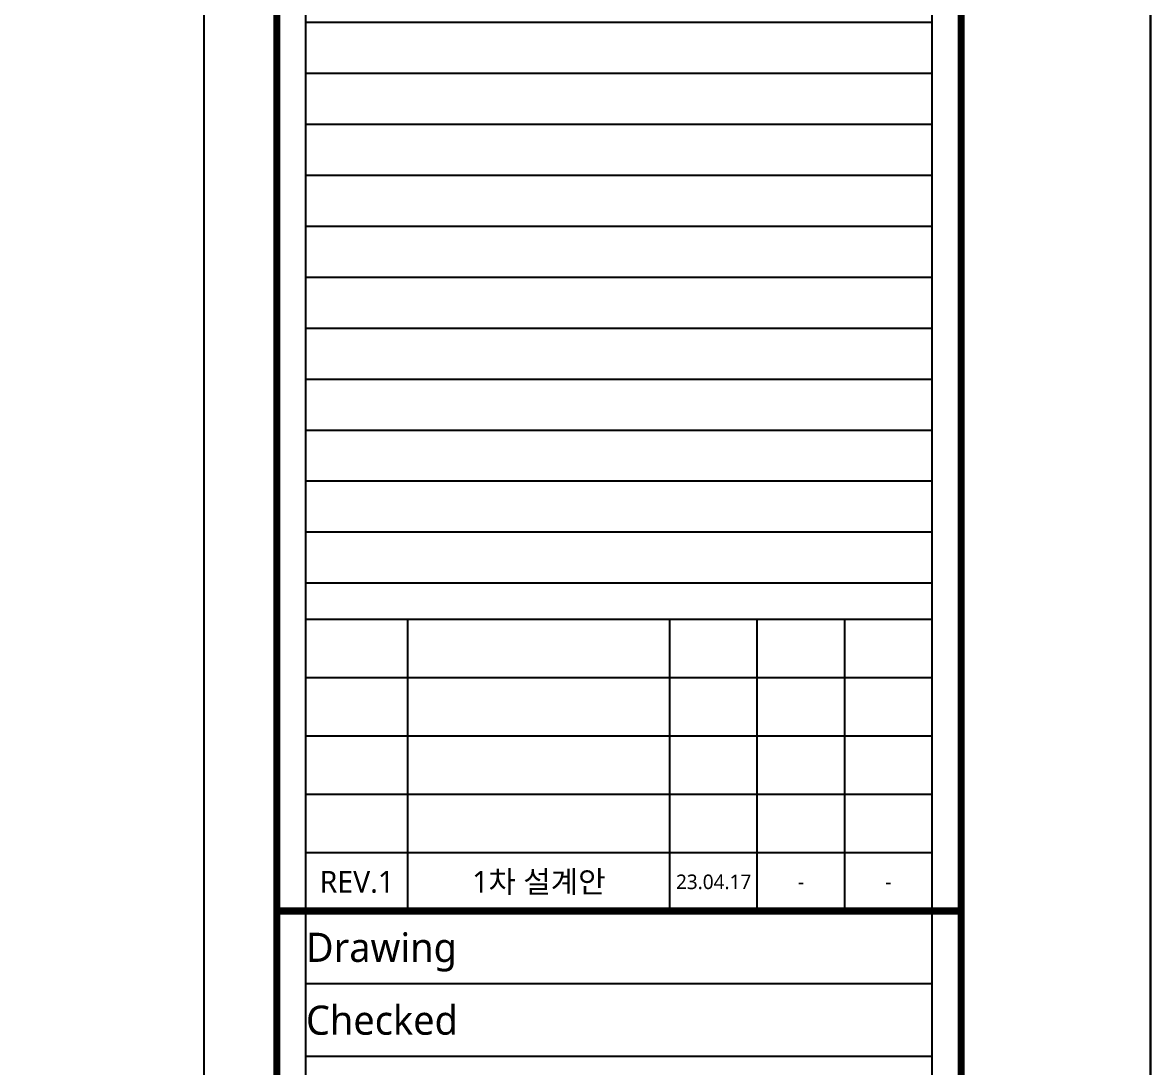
# Model space of a CAD drawing. Header units: millimetres. Extents: x 2135 to 254135, y 1035 to 90135.
# Drawn here: x 120388 to 128135, y 38311 to 45485 of the extents above; entities that cross this region are included whole.
import ezdxf
from ezdxf.enums import TextEntityAlignment as Align

# ---------------------------------------------------------------- set-up
doc = ezdxf.new("R2010")
doc.units = ezdxf.units.MM
doc.layers.get('Defpoints').update_dxf_attribs({"color": 157})
for name, color, linetype in [('form_TED.A', 40, 'Continuous'), ('TEXT2_TED.A', 3, 'Continuous'), ('WA2(가벽)_TED.A', 7, 'Continuous')]:
    doc.layers.add(name, color=color, linetype=linetype)
doc.styles.add('맑은고딕', font='malgun.ttf')

# ---------------------------------------------------------------- blocks, each defined once
blk = doc.blocks.new('FORM_TED.A')
at = {"layer": 'Defpoints', "color": 143, "ltscale": 100, "true_color": 0x7aafdf}
blk.add_lwpolyline([(12, 13.5), (355, 13.5), (355, 283.5), (12, 283.5)], close=True, dxfattribs=at)
at = {"layer": 'form_TED.A', "color": 253, "ltscale": 30}
for p, q in [((362, 8.5), (362, 258.5)), ((405, 8.5), (405, 258.5)), ((405, 147.5), (362, 147.5)), ((405, 144), (362, 144)), ((405, 140.5), (362, 140.5)), ((405, 137), (362, 137)), ((405, 133.5), (362, 133.5)), ((405, 130), (362, 130)), ((405, 126.5), (362, 126.5)), ((405, 123), (362, 123)), ((405, 119.5), (362, 119.5)), ((405, 116), (362, 116)), ((405, 112.5), (362, 112.5)), ((405, 109), (362, 109))]:
    blk.add_line(p, q, dxfattribs=at)
at = {"layer": 'form_TED.A', "ltscale": 30}
for p, q in [((405, 106.5), (362, 106.5)), ((369, 86.5), (369, 106.5)), ((387, 86.5), (387, 106.5)), ((393, 86.5), (393, 106.5)), ((399, 86.5), (399, 106.5)), ((405, 102.5), (362, 102.5)), ((405, 98.5), (362, 98.5)), ((405, 94.5), (362, 94.5)), ((405, 90.5), (362, 90.5)), ((405, 81.5), (362, 81.5)), ((405, 76.5), (362, 76.5))]:
    blk.add_line(p, q, dxfattribs=at)
blk.add_lwpolyline([(420, 0), (0, 0), (0, 297), (420, 297)], close=True, dxfattribs=at)
at = {"layer": 'form_TED.A', "ltscale": 30, "const_width": 0.5}
blk.add_lwpolyline([(407, 8.5), (7, 8.5), (7, 288.5), (407, 288.5)], close=True, dxfattribs=at)
for points in [[(360, 8.5), (360, 288.5)], [(407, 86.5), (360, 86.5)]]:
    blk.add_lwpolyline(points, dxfattribs=at)
at = {"layer": 'TEXT2_TED.A', "style": '맑은고딕'}
for s, height, p in [('REV.1', 1.5, (365.5, 88.5)), ('1차 설계안', 1.5, (378, 88.5)), ('23.04.17', 1, (390, 88.5)), ('-', 1, (396, 88.5)), ('-', 1, (402, 88.5))]:
    blk.add_text(s, height=height, dxfattribs=at).set_placement(p, align=Align.MIDDLE_CENTER)
for s, p in [('Drawing', (362, 84)), ('Checked', (362, 79))]:
    blk.add_text(s, height=2, dxfattribs=at).set_placement(p, align=Align.MIDDLE_LEFT)

msp = doc.modelspace()

# ---------------------------------------------------------------- block references
at = {"layer": 'WA2(가벽)_TED.A', "xscale": 100, "yscale": 100, "zscale": 100}
for p in [(86134.6, 30735.4), (128134.6, 30735.4)]:
    msp.add_blockref('FORM_TED.A', p, dxfattribs=at)

doc.saveas('drawing.dxf')
